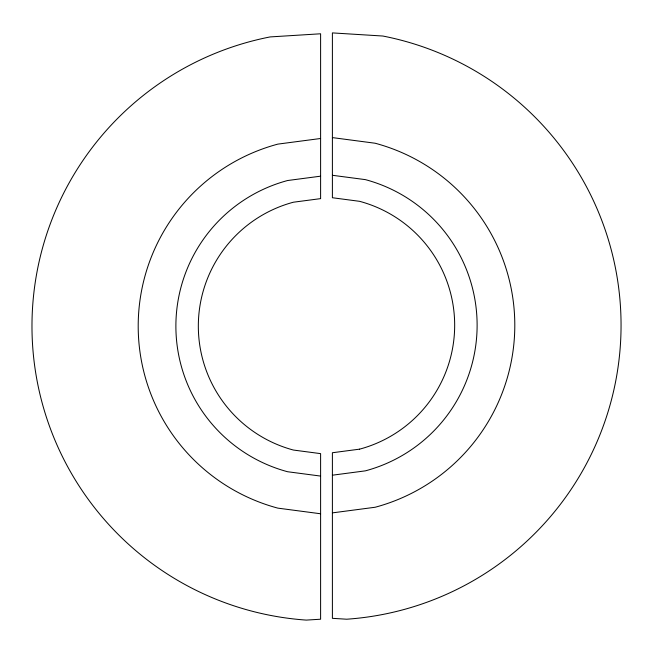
<?xml version="1.0" encoding="UTF-8"?>
<svg xmlns="http://www.w3.org/2000/svg" width="653" height="653" viewBox="0 0 653 653"><rect width="100%" height="100%" fill="white"/><g stroke="black" fill="none" stroke-linecap="round" stroke-linejoin="round"><path stroke-width="0.98" d="M320.607 138.493L277.851 144.117A188.431 188.431 0 0 0 277.851 508.132L320.607 513.764M320.607 176.179L287.606 180.522A150.745 150.745 0 0 0 287.606 471.735L320.607 476.078M332.393 475.196L365.394 470.846A150.745 150.745 0 0 0 365.394 179.632L332.393 175.29M332.393 512.874L375.149 507.25A188.431 188.431 0 0 0 375.149 143.236L332.393 137.603M320.607 198.626L293.417 202.21A128.29 128.29 0 0 0 293.417 450.048L320.607 453.631L320.607 619.215L306.314 620.097A294.674 294.674 0 0 1 270.146 36.919L320.607 33.785L320.607 198.626M359.583 449.158L332.393 452.741L332.393 618.326L346.686 619.215A294.674 294.674 0 0 0 382.854 36.029L332.393 32.903L332.393 197.737L359.583 201.32A128.29 128.29 0 0 1 359.583 449.158"/></g></svg>
